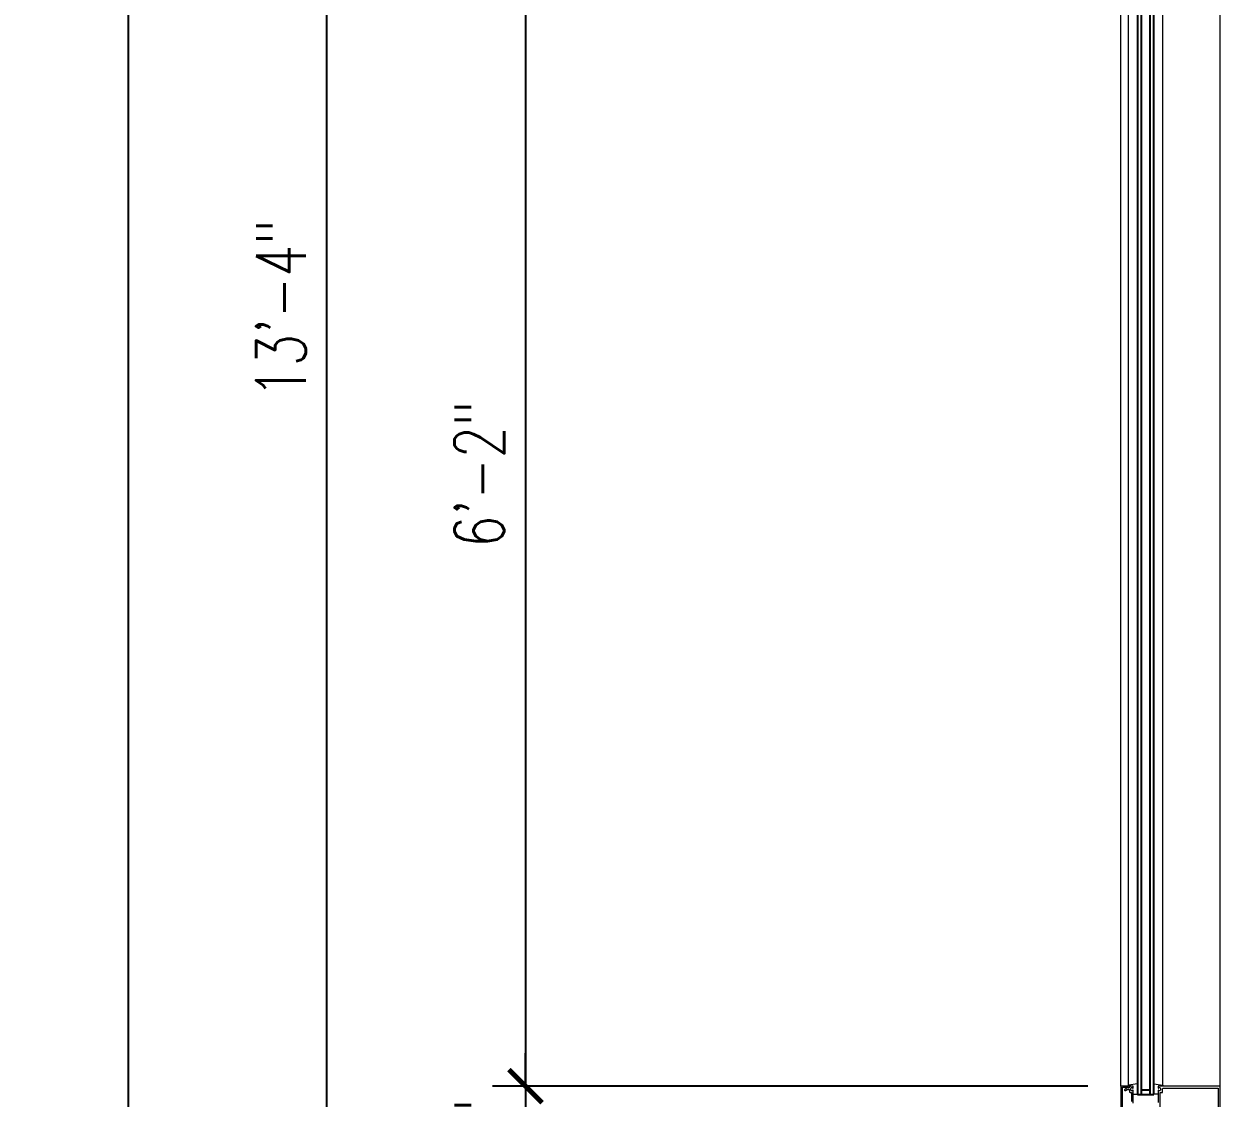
# Model space of a CAD drawing. Header units: inches. Extents: x 3850 to 5846, y -3 to 909.
# Drawn here: x 5056.9 to 5129.3, y 281.3 to 346.2 of the extents above; entities that cross this region are included whole.
import ezdxf

# ---------------------------------------------------------------- set-up
doc = ezdxf.new("R2010")
doc.units = ezdxf.units.IN
doc.header["$LTSCALE"] = 0.5
doc.header["$MEASUREMENT"] = 0
doc.layers.get('0').update_dxf_attribs({"lineweight": 18})
doc.layers.get('Defpoints').update_dxf_attribs({"color": 140, "lineweight": 18})
for name, color, linetype, lineweight in [('A-Anno-Dims', 211, 'Continuous', 18), ('A-Detl-Fine', 90, 'Continuous', 18), ('A-Detl-Medm', 31, 'Continuous', 25), ('A-Detl-Thin', 150, 'Continuous', 18), ('A-Detl-Wide', 213, 'Continuous', 50)]:
    doc.layers.add(name, color=color, linetype=linetype, lineweight=lineweight)
doc.styles.add('Arch-Dim', font='romans.shx', dxfattribs={"width": 0.75})
doc.dimstyles.new('Aec-Arch-I-96', dxfattribs={"dimscale": 96, "dimtxt": 0.09375, "dimasz": 0.0625, "dimexe": 0.0625, "dimexo": 0.0625, "dimgap": 0.03125, "dimtad": 1, "dimdec": 4, "dimzin": 3, "dimdsep": 46, "dimlunit": 4, "dimtxsty": 'Arch-Dim', "dimblk": 'ARCHTICK', "dimcen": 0.09375, "dimazin": 2, "dimtfac": 0.75, "dimtdec": 4, "dimtix": 1, "dimtmove": 2, "dimatfit": 2, "dimfxl": 1, "dimtolj": 1, "dimtzin": 0, "dimarcsym": 0})

# ---------------------------------------------------------------- blocks, each defined once
blk = doc.blocks.new('_ArchTick')
at = {"color": 0, "linetype": 'ByBlock', "const_width": 0.15}
blk.add_lwpolyline([(-0.5, -0.5), (0.5, 0.5)], dxfattribs=at)
blk = doc.blocks.new('*D195')
at = {"layer": 'A-Anno-Dims', "color": 0, "lineweight": -2, "transparency": 16777216}
for p, q in [((5121.253, 409.004), (5073.253, 409.004)), ((5075.253, 249.002), (5075.253, 409.004)), ((5121.253, 249.002), (5073.253, 249.002))]:
    blk.add_line(p, q, dxfattribs=at)
at = {"layer": 'Defpoints', "color": 0, "transparency": 16777216}
for p in [(5075.253, 409.004), (5123.253, 409.004), (5123.253, 249.002)]:
    blk.add_point(p, dxfattribs=at)
at = {"layer": 'A-Anno-Dims', "color": 0, "lineweight": -2, "transparency": 16777216, "xscale": 2, "yscale": 2, "zscale": 2}
for p, rotation in [((5075.253, 409.004), 90), ((5075.253, 249.002), 270)]:
    blk.add_blockref('_ArchTick', p, dxfattribs=dict(at, rotation=rotation))
at = {"layer": 'A-Anno-Dims', "color": 0, "transparency": 16777216, "insert": (5072.467, 329.003), "char_height": 3, "attachment_point": 5, "rotation": 90, "style": 'Arch-Dim'}
blk.add_mtext('\\A1;13\'-4"', dxfattribs=at)
blk = doc.blocks.new('*D199')
at = {"layer": 'A-Anno-Dims', "color": 0, "lineweight": -2, "transparency": 16777216}
for p, q in [((5121.253, 810.25), (5061.252, 810.25)), ((5063.252, 57), (5063.252, 810.25)), ((5121.253, 57), (5061.252, 57))]:
    blk.add_line(p, q, dxfattribs=at)
at = {"layer": 'Defpoints', "color": 0, "transparency": 16777216}
for p in [(5063.252, 810.25), (5123.253, 810.25), (5123.253, 57)]:
    blk.add_point(p, dxfattribs=at)
at = {"layer": 'A-Anno-Dims', "color": 0, "lineweight": -2, "transparency": 16777216, "xscale": 2, "yscale": 2, "zscale": 2}
for p, rotation in [((5063.252, 810.25), 90), ((5063.252, 57), 270)]:
    blk.add_blockref('_ArchTick', p, dxfattribs=dict(at, rotation=rotation))
at = {"layer": 'A-Anno-Dims', "color": 0, "transparency": 16777216, "insert": (5059.627, 433.625), "char_height": 3, "attachment_point": 5, "rotation": 90, "style": 'Arch-Dim'}
blk.add_mtext('\\A1;62\'-9{\\H0.750000x;\\S1/4;}"', dxfattribs=at)
blk = doc.blocks.new('*D221')
at = {"layer": 'A-Detl-Wide', "color": 0, "lineweight": -2, "transparency": 16777216}
for p, q in [((5121.253, 356.003), (5085.253, 356.003)), ((5087.253, 356.003), (5087.253, 282)), ((5121.253, 282), (5085.253, 282))]:
    blk.add_line(p, q, dxfattribs=at)
at = {"layer": 'Defpoints', "color": 0, "transparency": 16777216}
for p in [(5123.253, 356.003), (5087.253, 282), (5123.253, 282)]:
    blk.add_point(p, dxfattribs=at)
at = {"layer": 'A-Detl-Wide', "color": 0, "lineweight": -2, "transparency": 16777216, "xscale": 2, "yscale": 2, "zscale": 2}
for p, rotation in [((5087.253, 356.003), 90), ((5087.253, 282), 270)]:
    blk.add_blockref('_ArchTick', p, dxfattribs=dict(at, rotation=rotation))
at = {"layer": 'A-Detl-Wide', "color": 0, "transparency": 16777216, "insert": (5084.467, 319.001), "char_height": 3, "attachment_point": 5, "rotation": 90, "style": 'Arch-Dim'}
blk.add_mtext('\\A1;6\'-2"', dxfattribs=at)
blk = doc.blocks.new('*D222')
at = {"layer": 'A-Detl-Wide', "color": 0, "lineweight": -2, "transparency": 16777216}
for p, q in [((5087.253, 282), (5087.253, 284)), ((5121.253, 282), (5085.253, 282)), ((5087.253, 282), (5087.253, 277)), ((5121.253, 277), (5085.253, 277)), ((5087.253, 277), (5087.253, 275))]:
    blk.add_line(p, q, dxfattribs=at)
at = {"layer": 'Defpoints', "color": 0, "transparency": 16777216}
for p in [(5123.253, 282), (5087.253, 277), (5123.253, 277)]:
    blk.add_point(p, dxfattribs=at)
at = {"layer": 'A-Detl-Wide', "color": 0, "lineweight": -2, "transparency": 16777216, "xscale": 2, "yscale": 2, "zscale": 2}
for p, rotation in [((5087.253, 282), 270), ((5087.253, 277), 90)]:
    blk.add_blockref('_ArchTick', p, dxfattribs=dict(at, rotation=rotation))
at = {"layer": 'A-Detl-Wide', "color": 0, "transparency": 16777216, "insert": (5084.467, 279.5), "char_height": 3, "attachment_point": 5, "rotation": 90, "style": 'Arch-Dim'}
blk.add_mtext('\\A1;5"', dxfattribs=at)

msp = doc.modelspace()

# ---------------------------------------------------------------- linework, layer by layer
at = {"layer": 'A-Detl-Fine'}
for p, q in [((5123.713, 282.06037), (5123.71328, 355.94367)), ((5125.79251, 282.06037), (5125.79279, 355.94367)), ((5124.003, 281.52037), (5124.253, 281.52037)), ((5125.50251, 281.52037), (5125.25251, 281.52037))]:
    msp.add_line(p, q, dxfattribs=at)
for points in [[(5124.253, 282.1369), (5123.713, 282.06037), (5123.713, 282.00037), (5123.82863, 282.00037)], [(5125.25251, 282.1369), (5125.79251, 282.06037), (5125.79251, 282.00037), (5125.67688, 282.00037)]]:
    msp.add_lwpolyline(points, dxfattribs=at)
at = {"layer": 'A-Detl-Medm', "linetype": 'Continuous'}
for p, q in [((5124.25303, 356.49129), (5124.25275, 281.49998)), ((5124.50275, 281.49998), (5124.50303, 356.49129)), ((5125.00303, 356.49129), (5125.00275, 281.49998)), ((5125.25275, 281.49998), (5125.25303, 356.47137)), ((5124.25275, 281.49998), (5124.50275, 281.49998)), ((5125.00275, 281.74998), (5124.50275, 281.74998)), ((5124.50275, 281.49998), (5125.00275, 281.49998)), ((5125.00275, 281.49998), (5125.25275, 281.49998))]:
    msp.add_line(p, q, dxfattribs=at)
at = {"layer": 'A-Detl-Thin'}
for p, q in [((5123.25275, 281.99998), (5123.25314, 401.95663)), ((5129.25344, 281.99998), (5129.25299, 401.9566))]:
    msp.add_line(p, q, dxfattribs=at)
for points in [[(5123.67675, 277.06198), (5123.35275, 277.06198), (5123.35275, 281.93798), (5123.67675, 281.93798), (5123.67675, 281.91998, 1), (5123.75675, 281.91998), (5123.75675, 281.93998, 0.41421356), (5123.69675, 281.99998), (5123.25275, 281.99998), (5123.25275, 276.99998), (5123.69675, 276.99998, 0.41421356), (5123.75675, 277.05998), (5123.75675, 277.07998, 1), (5123.67675, 277.07998)], [(5125.75775, 281.61998, 0.41421356), (5125.77775, 281.63998), (5125.77775, 281.84498, -0.41421356), (5125.80775, 281.87498), (5129.12844, 281.87498), (5129.12844, 277.12498), (5125.80775, 277.12498, -0.41421356), (5125.77775, 277.15498), (5125.77775, 277.35998, 0.41421356), (5125.75775, 277.37998), (5125.62775, 277.37998), (5125.62775, 281.61998)]]:
    msp.add_lwpolyline(points, format="xyb", close=True, dxfattribs=at)
for points in [[(5124.00275, 280.97498), (5124.00275, 281.74198, 0.6693765), (5123.97711, 281.75255, -0.19977293), (5123.91326, 281.72598), (5123.90275, 281.72598, -0.41421356), (5123.85275, 281.77598), (5123.85275, 281.86398, -0.41421356), (5123.90275, 281.91398), (5123.91326, 281.91398, -0.19977293), (5123.97711, 281.88741, 0.6693765), (5124.00275, 281.89798), (5124.00275, 281.97998, 0.41421356), (5123.98275, 281.99998), (5123.79675, 281.99998, 0.41421356), (5123.76675, 281.96998), (5123.76675, 281.92998, -0.84909046), (5123.66938, 281.91398), (5123.48675, 281.80854, 1), (5123.52675, 281.73926), (5123.63193, 281.79998), (5123.76675, 281.79998), (5123.76675, 281.68598, 0.41421356), (5123.82675, 281.62598), (5123.90275, 281.62598), (5123.90275, 281.07498)], [(5129.25342, 276.99998), (5129.25344, 281.99998), (5125.52275, 281.99998, 0.41421356), (5125.50275, 281.97998), (5125.50275, 281.89798, 0.6693765), (5125.52839, 281.88741, -0.19977293), (5125.59224, 281.91398), (5125.60275, 281.91398, -0.41421356), (5125.65275, 281.86398), (5125.65275, 281.77598, -0.41421356), (5125.60275, 281.72598), (5125.59224, 281.72598, -0.19977293), (5125.52839, 281.75255, 0.6693765), (5125.50275, 281.74198), (5125.50275, 281.38998), (5125.51775, 281.37498), (5125.50275, 281.35998), (5125.50275, 281.01298, -0.41421356)]]:
    msp.add_lwpolyline(points, format="xyb", dxfattribs=at)

# ---------------------------------------------------------------- dimensions: what is measured, and where the dimension line sits
at = {"layer": 'A-Anno-Dims'}
for base, p1, p2, picture, middle in [((5063.25237, 810.24998), (5123.25292, 57.00008), (5123.25292, 810.24998), '*D199', (5059.62737, 433.62503)), ((5075.25259, 409.00438), (5123.25292, 249.00238), (5123.25292, 409.00438), '*D195', (5072.46687, 329.00338))]:
    dim = msp.add_linear_dim(base=base, p1=p1, p2=p2, angle=90, dimstyle='Aec-Arch-I-96', override={"dimscale": 32}, dxfattribs=at)
    dim.commit()
    dim.dimension.update_dxf_attribs({"geometry": picture, "text_midpoint": middle})
at = {"layer": 'A-Detl-Wide'}
for base, p1, p2, picture, middle in [((5087.25281, 281.99998), (5123.25274, 356.00268), (5123.25268, 281.99998), '*D221', (5084.4671, 319.00133)), ((5087.25281, 276.99998), (5123.25268, 281.99998), (5123.25268, 276.99998), '*D222', (5084.4671, 279.49998))]:
    dim = msp.add_linear_dim(base=base, p1=p1, p2=p2, angle=90, dimstyle='Aec-Arch-I-96', override={"dimscale": 32}, dxfattribs=at)
    dim.commit()
    dim.dimension.update_dxf_attribs({"geometry": picture, "text_midpoint": middle})

doc.saveas('drawing.dxf')
